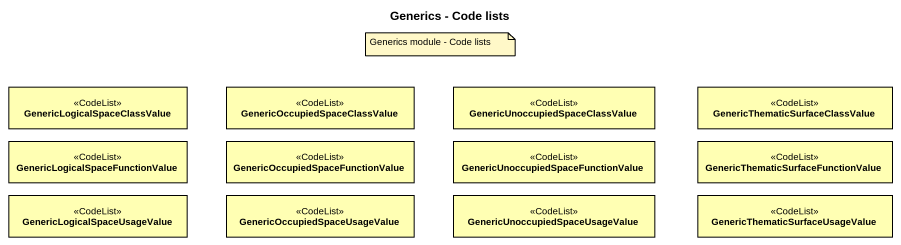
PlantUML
@startuml
title Generics - Code lists
hide circle
hide empty members
class "GenericLogicalSpaceClassValue" as GenericLogicalSpaceClassValu <<CodeList>> #FFFFB3
class "GenericOccupiedSpaceClassValue" as GenericOccupiedSpaceClassVal <<CodeList>> #FFFFB3
class "GenericUnoccupiedSpaceClassValue" as GenericUnoccupiedSpaceClassV <<CodeList>> #FFFFB3
class "GenericThematicSurfaceClassValue" as GenericThematicSurfaceClassV <<CodeList>> #FFFFB3
class "GenericLogicalSpaceFunctionValue" as GenericLogicalSpaceFunctionV <<CodeList>> #FFFFB3
class "GenericOccupiedSpaceFunctionValue" as GenericOccupiedSpaceFunction <<CodeList>> #FFFFB3
class "GenericUnoccupiedSpaceFunctionValue" as GenericUnoccupiedSpaceFuncti <<CodeList>> #FFFFB3
class "GenericThematicSurfaceFunctionValue" as GenericThematicSurfaceFuncti <<CodeList>> #FFFFB3
class "GenericLogicalSpaceUsageValue" as GenericLogicalSpaceUsageValu <<CodeList>> #FFFFB3
class "GenericOccupiedSpaceUsageValue" as GenericOccupiedSpaceUsageVal <<CodeList>> #FFFFB3
class "GenericUnoccupiedSpaceUsageValue" as GenericUnoccupiedSpaceUsageV <<CodeList>> #FFFFB3
class "GenericThematicSurfaceUsageValue" as GenericThematicSurfaceUsageV <<CodeList>> #FFFFB3
note as N1
  Generics module - Code lists
end note
@enduml
